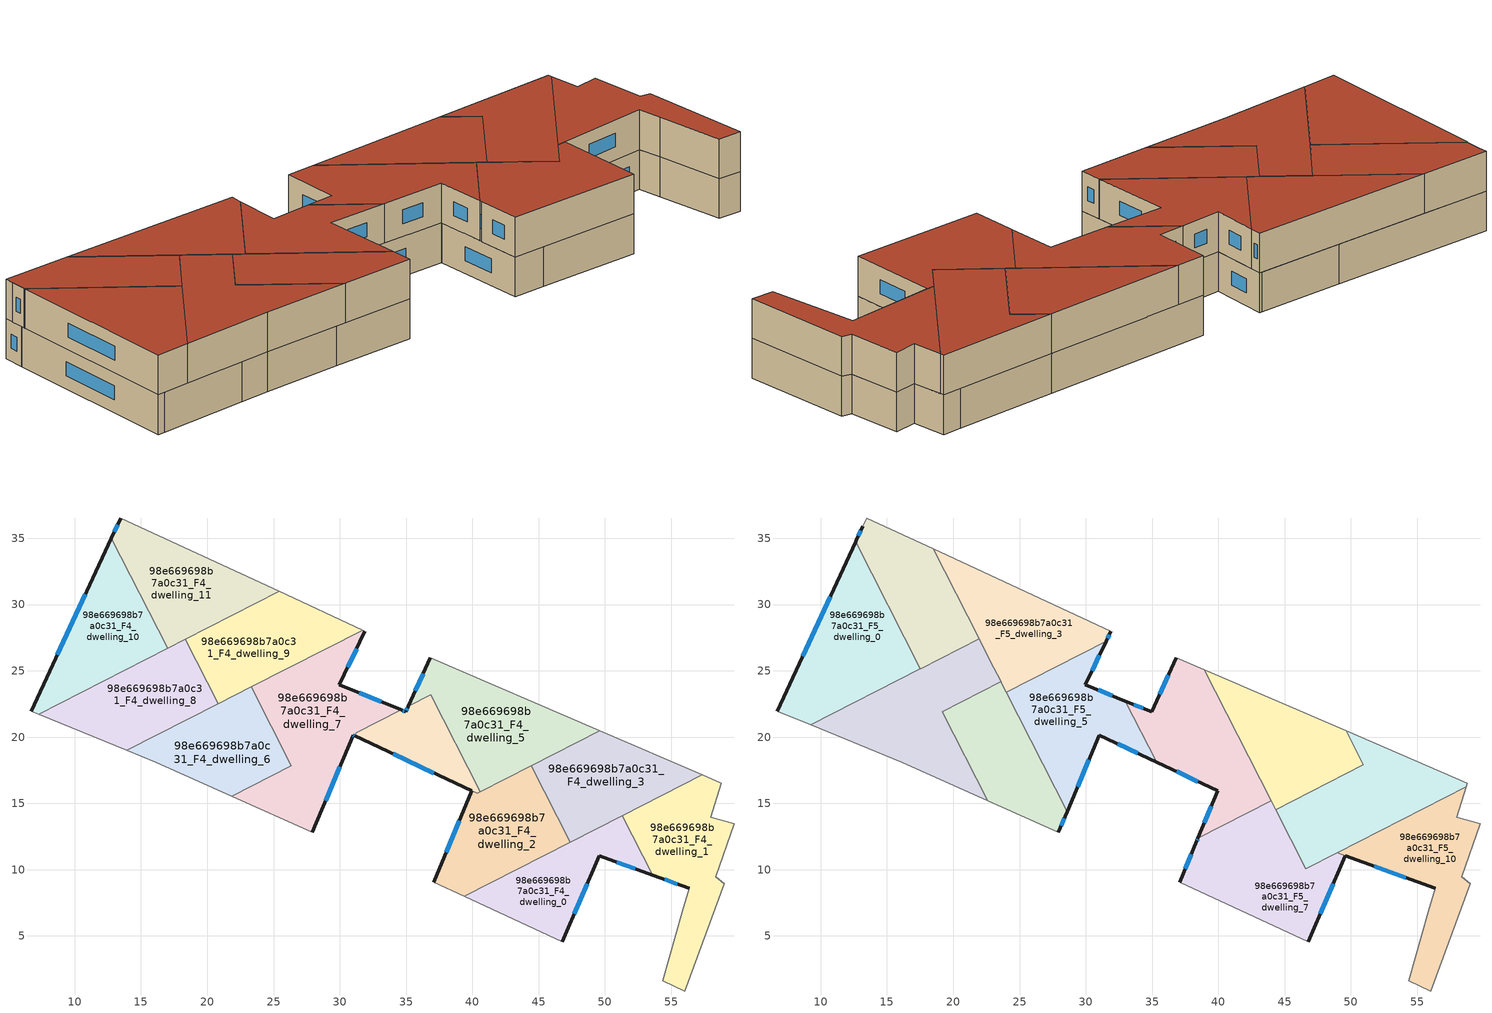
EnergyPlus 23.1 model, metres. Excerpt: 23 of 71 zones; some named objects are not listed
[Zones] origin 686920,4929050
98e669698b7a0c31_F4_dwelling_0
 floor to 98e669698b7a0c31_F3_dwelling_0 (EU_floor_Construction): 51.32,14.07 53.6,9.59 49.56,11.06 46.77,4.58 39.41,7.99 z12
 wall outside (EU_wall_Construction): 46.77,4.58 49.56,11.06 53.6,9.59 z12:15
 wall adiabatic (EU_wall_Construction): 39.41,7.99 46.77,4.58 z12:15
 wall to 98e669698b7a0c31_F4_dwelling_2 (EU_wall_Construction): 47.4,12.06 39.41,7.99 z12:15
 wall to 98e669698b7a0c31_F4_dwelling_1 (EU_wall_Construction): 53.6,9.59 51.32,14.07 z12:15
 wall to 98e669698b7a0c31_F4_dwelling_3 (EU_wall_Construction): 51.32,14.07 47.4,12.06 z12:15
 window (EU_Window_Construction): 50.87,10.58 52.29,10.07 / 47.68,6.69 48.65,8.95 z12.98:14.02
98e669698b7a0c31_F4_dwelling_1
 floor to 98e669698b7a0c31_F3_dwelling_1 (EU_floor_Construction): 58.77,16.54 57.99,13.96 59.74,13.46 58.36,9.46 58.99,8.96 56.01,0.85 54.36,1.64 55.85,6.83 56.35,8.59 53.6,9.59 51.32,14.07 57.35,17.14 z12
 wall outside (EU_wall_Construction): 53.6,9.59 56.35,8.59 z12:15
 wall adiabatic (EU_wall_Construction): 56.35,8.59 55.85,6.83 54.36,1.64 56.01,0.85 58.99,8.96 58.36,9.46 59.74,13.46 57.99,13.96 58.77,16.54 57.35,17.14 z12:15
 wall to 98e669698b7a0c31_F4_dwelling_3 (EU_wall_Construction): 57.35,17.14 51.32,14.07 z12:15
 window (EU_Window_Construction): 54.5,9.26 55.46,8.91 z12.98:14.02
98e669698b7a0c31_F4_dwelling_10
 floor to 98e669698b7a0c31_F3_dwelling_10 (EU_floor_Construction): 12.77,35.01 17.01,26.7 7.28,21.74 6.74,21.96 z12
 wall outside (EU_wall_Construction): 12.77,35.01 6.74,21.96 z12:15
 wall adiabatic (EU_wall_Construction): 6.74,21.96 7.28,21.74 z12:15
 wall to 98e669698b7a0c31_F4_dwelling_11 (EU_wall_Construction): 17.01,26.7 12.77,35.01 z12:15
 wall to 98e669698b7a0c31_F4_dwelling_8 (EU_wall_Construction): 7.28,21.74 17.01,26.7 z12:15
 window (EU_Window_Construction): 10.81,30.76 8.7,26.2 z12.98:14.02
98e669698b7a0c31_F4_dwelling_11
 floor to 98e669698b7a0c31_F3_dwelling_11 (EU_floor_Construction): 25.42,30.99 17.01,26.7 12.77,35.01 13.47,36.53 z12
 wall outside (EU_wall_Construction): 13.47,36.53 12.77,35.01 z12:15
 wall adiabatic (EU_wall_Construction): 25.42,30.99 13.47,36.53 z12:15
 wall to 98e669698b7a0c31_F4_dwelling_9 (EU_wall_Construction): 18.35,27.38 25.42,30.99 z12:15
 wall to 98e669698b7a0c31_F4_dwelling_8 (EU_wall_Construction): 17.01,26.7 18.35,27.38 z12:15
 window (EU_Window_Construction): 13.24,36.03 12.99,35.5 z12.98:14.02
98e669698b7a0c31_F4_dwelling_2
 floor to 98e669698b7a0c31_F3_dwelling_2 (EU_floor_Construction): 44.44,17.85 47.4,12.06 39.41,7.99 37.07,9.07 39.97,15.94 40.35,15.76 z12
 wall outside (EU_wall_Construction): 39.97,15.94 37.07,9.07 z12:15
 wall adiabatic (EU_wall_Construction): 37.07,9.07 39.41,7.99 z12:15
 wall to 98e669698b7a0c31_F4_dwelling_3 (EU_wall_Construction): 47.4,12.06 44.44,17.85 z12:15
 wall to 98e669698b7a0c31_F4_dwelling_4 (EU_wall_Construction): 40.59,15.88 40.35,15.76 39.97,15.94 z12:15
 wall to 98e669698b7a0c31_F4_dwelling_5 (EU_wall_Construction): 44.44,17.85 40.59,15.88 z12:15
 window (EU_Window_Construction): 39.03,13.71 38.01,11.3 z12.98:14.02
98e669698b7a0c31_F4_dwelling_3
 floor to 98e669698b7a0c31_F3_dwelling_3 (EU_floor_Construction): 57.35,17.14 47.4,12.06 44.44,17.85 49.61,20.48 z12
 wall adiabatic (EU_wall_Construction): 57.35,17.14 49.61,20.48 z12:15
 wall to 98e669698b7a0c31_F4_dwelling_5 (EU_wall_Construction): 49.61,20.48 44.45,17.85 z12:15
98e669698b7a0c31_F4_dwelling_4
 floor to 98e669698b7a0c31_F3_dwelling_4 (EU_floor_Construction): 36.86,23.19 40.59,15.88 40.35,15.76 31.15,20.1 31.24,20.33 34.62,22.05 34.96,21.91 35.15,22.32 z12
 wall outside (EU_wall_Construction): 35.15,22.32 34.96,21.91 34.62,22.05 / 31.15,20.1 39.96,15.94 z12:15
 wall to 98e669698b7a0c31_F4_dwelling_7 (EU_wall_Construction): 34.62,22.05 31.24,20.33 31.15,20.1 z12:15
 wall to 98e669698b7a0c31_F4_dwelling_5 (EU_wall_Construction): 40.59,15.88 36.86,23.19 35.15,22.32 z12:15
 window (EU_Window_Construction): 34.85,21.96 34.73,22 / 35.09,22.19 35.02,22.04 / 34.01,18.75 37.1,17.29 z12.98:14.02
98e669698b7a0c31_F4_dwelling_5
 floor to 98e669698b7a0c31_F3_dwelling_5 (EU_floor_Construction): 49.61,20.48 40.59,15.88 36.86,23.19 35.15,22.32 36.83,25.98 z12
 wall outside (EU_wall_Construction): 36.83,25.98 35.15,22.32 z12:15
 wall adiabatic (EU_wall_Construction): 49.61,20.48 36.83,25.98 z12:15
 window (EU_Window_Construction): 36.28,24.79 35.69,23.51 z12.98:14.02
 ceiling adiabatic (EU_roof_Construction): 49.61,20.48 38.94,25.07 43,17.11 z15
98e669698b7a0c31_F4_dwelling_6
 floor to 98e669698b7a0c31_F3_dwelling_6 (EU_floor_Construction): 23.31,23.78 26.35,17.83 21.85,15.54 16.12,18.1 13.93,19 z12
 wall adiabatic (EU_wall_Construction): 13.93,19 16.12,18.1 21.85,15.54 z12:15
 wall to 98e669698b7a0c31_F4_dwelling_7 (EU_wall_Construction): 21.85,15.54 26.35,17.83 23.31,23.78 z12:15
 wall to 98e669698b7a0c31_F4_dwelling_8 (EU_wall_Construction): 20.83,22.52 13.93,19 z12:15
 wall to 98e669698b7a0c31_F4_dwelling_9 (EU_wall_Construction): 23.31,23.78 20.83,22.52 z12:15
98e669698b7a0c31_F4_dwelling_7
 floor to 98e669698b7a0c31_F3_dwelling_7 (EU_floor_Construction): 31.9,27.99 29.97,23.97 34.62,22.05 31.24,20.33 31.15,20.1 31.01,20.16 27.94,12.81 21.85,15.54 26.35,17.83 23.31,23.78 31.72,28.07 z12
 wall outside (EU_wall_Construction): 34.62,22.05 29.97,23.97 31.9,27.99 / 27.94,12.81 31.01,20.16 31.15,20.1 z12:15
 wall adiabatic (EU_wall_Construction): 31.9,27.99 31.72,28.07 / 21.85,15.54 27.94,12.81 z12:15
 wall to 98e669698b7a0c31_F4_dwelling_9 (EU_wall_Construction): 31.72,28.07 23.31,23.78 z12:15
 window (EU_Window_Construction): 30.6,25.28 31.27,26.68 / 33.11,22.67 31.48,23.35 / 31.05,20.14 31.1,20.12 / 28.94,15.2 30.01,17.77 z12.98:14.02
98e669698b7a0c31_F4_dwelling_8
 floor to 98e669698b7a0c31_F3_dwelling_8 (EU_floor_Construction): 18.35,27.38 20.83,22.52 13.93,19 7.28,21.74 z12
 wall adiabatic (EU_wall_Construction): 7.28,21.74 13.93,19 z12:15
 wall to 98e669698b7a0c31_F4_dwelling_9 (EU_wall_Construction): 20.83,22.52 18.35,27.38 z12:15
98e669698b7a0c31_F4_dwelling_9
 floor to 98e669698b7a0c31_F3_dwelling_9 (EU_floor_Construction): 31.72,28.07 20.83,22.52 18.35,27.38 25.42,30.99 z12
 wall adiabatic (EU_wall_Construction): 31.72,28.07 25.42,30.99 z12:15
98e669698b7a0c31_F5_dwelling_0
 floor to 98e669698b7a0c31_F4_dwelling_10 (EU_floor_Construction): 12.77,35.01 12.65,34.73 16.79,26.59 7.28,21.74 6.74,21.96 12.64,34.73 12.69,34.84 z15
 floor to 98e669698b7a0c31_F4_dwelling_8 (EU_floor_Construction): 16.79,26.59 17.53,25.15 9.25,20.93 7.28,21.74 z15
 wall outside (EU_wall_Construction): 13.18,35.9 12.69,34.84 12.64,34.73 6.74,21.96 z15:18
 wall adiabatic (EU_wall_Construction): 6.74,21.96 9.25,20.93 z15:18
 wall to 98e669698b7a0c31_F5_dwelling_1 (EU_wall_Construction): 17.53,25.15 12.65,34.73 13.18,35.9 z15:18
 wall to 98e669698b7a0c31_F5_dwelling_2 (EU_wall_Construction): 9.25,20.93 17.53,25.15 z15:18
 window (EU_Window_Construction): 13.02,35.56 12.85,35.19 / 10.72,30.58 8.66,26.11 z15.98:17.02
 roof outside (EU_roof_Construction): 17.53,25.15 12.65,34.73 13.18,35.9 12.69,34.84 12.64,34.73 6.74,21.96 9.25,20.93 z18
98e669698b7a0c31_F5_dwelling_1
 floor to 98e669698b7a0c31_F4_dwelling_11 (EU_floor_Construction): 18.49,34.21 21.22,28.85 17.01,26.7 12.77,35 13.18,35.91 13.47,36.53 z15
 floor to 98e669698b7a0c31_F4_dwelling_10 (EU_floor_Construction): 12.77,35 17.01,26.7 16.8,26.59 12.65,34.73 z15
 floor to 98e669698b7a0c31_F4_dwelling_8 (EU_floor_Construction): 18.35,27.38 19.08,25.94 17.53,25.15 16.8,26.59 z15
 floor to 98e669698b7a0c31_F4_dwelling_9 (EU_floor_Construction): 21.22,28.85 21.95,27.41 19.08,25.94 18.35,27.38 z15
 wall adiabatic (EU_wall_Construction): 18.49,34.21 13.47,36.53 13.18,35.91 z15:18
 wall to 98e669698b7a0c31_F5_dwelling_3 (EU_wall_Construction): 21.95,27.41 18.49,34.21 z15:18
 wall to 98e669698b7a0c31_F5_dwelling_2 (EU_wall_Construction): 17.53,25.15 21.95,27.41 z15:18
 roof outside (EU_roof_Construction): 21.95,27.41 18.49,34.21 13.47,36.53 13.18,35.91 12.65,34.73 17.53,25.15 z18
98e669698b7a0c31_F5_dwelling_10
 floor to 98e669698b7a0c31_F4_dwelling_1 (EU_floor_Construction): 58.68,16.25 57.99,13.96 59.74,13.46 58.36,9.46 58.99,8.96 56.01,0.85 54.36,1.64 55.85,6.83 56.35,8.59 53.6,9.59 51.96,12.82 z15
 floor to 98e669698b7a0c31_F4_dwelling_0 (EU_floor_Construction): 51.96,12.82 53.6,9.59 48.95,11.28 z15
 wall outside (EU_wall_Construction): 49.56,11.06 56.35,8.59 z15:18
 wall to 98e669698b7a0c31_F5_dwelling_7 (EU_wall_Construction): 48.95,11.28 49.56,11.06 z15:18
 wall adiabatic (EU_wall_Construction): 56.35,8.59 55.85,6.83 54.36,1.64 56.01,0.85 58.99,8.96 58.36,9.46 59.74,13.46 57.99,13.96 58.68,16.25 z15:18
 wall to 98e669698b7a0c31_F5_dwelling_9 (EU_wall_Construction): 58.68,16.25 48.95,11.28 z15:18
 window (EU_Window_Construction): 51.77,10.25 54.14,9.39 z15.98:17.02
 roof outside (EU_roof_Construction): 56.01,0.85 58.99,8.96 58.36,9.46 59.74,13.46 57.99,13.96 58.68,16.25 48.95,11.28 56.35,8.59 55.85,6.83 54.36,1.64 z18
98e669698b7a0c31_F5_dwelling_2
 floor to 98e669698b7a0c31_F4_dwelling_8 (EU_floor_Construction): 19.08,25.94 20.73,22.7 19.18,21.91 19.28,21.73 13.93,19 9.25,20.93 z15
 floor to 98e669698b7a0c31_F4_dwelling_6 (EU_floor_Construction): 19.28,21.73 22.31,15.77 21.85,15.54 16.12,18.1 13.93,19 z15
 floor to 98e669698b7a0c31_F4_dwelling_9 (EU_floor_Construction): 21.95,27.41 23.61,24.17 20.73,22.7 19.08,25.94 z15
 floor to 98e669698b7a0c31_F4_dwelling_7 (EU_floor_Construction): 22.31,15.77 22.61,15.2 21.85,15.54 z15
 wall to 98e669698b7a0c31_F5_dwelling_4 (EU_wall_Construction): 22.61,15.2 19.18,21.91 23.6,24.17 z15:18
 wall adiabatic (EU_wall_Construction): 9.25,20.93 16.12,18.1 22.61,15.2 z15:18
 wall to 98e669698b7a0c31_F5_dwelling_3 (EU_wall_Construction): 23.61,24.17 22.77,25.8 / 22.77,25.81 21.95,27.41 z15:18
 roof outside (EU_roof_Construction): 22.61,15.2 19.18,21.91 23.61,24.17 21.95,27.41 9.25,20.93 16.12,18.1 z18
98e669698b7a0c31_F5_dwelling_3
 floor to 98e669698b7a0c31_F4_dwelling_9 (EU_floor_Construction): 31.72,28.07 23.7,23.98 21.22,28.85 25.42,30.99 z15
 floor to 98e669698b7a0c31_F4_dwelling_11 (EU_floor_Construction): 25.42,30.99 21.22,28.85 18.49,34.21 z15
 floor to 98e669698b7a0c31_F4_dwelling_7 (EU_floor_Construction): 31.9,27.99 31.53,27.22 24.01,23.38 23.7,23.98 31.72,28.07 z15
 wall outside (EU_wall_Construction): 31.53,27.22 31.9,27.99 z15:18
 wall adiabatic (EU_wall_Construction): 31.9,27.99 18.49,34.21 z15:18
 wall to 98e669698b7a0c31_F5_dwelling_5 (EU_wall_Construction): 24.01,23.38 31.53,27.22 z15:18
 wall to 98e669698b7a0c31_F5_dwelling_4 (EU_wall_Construction): 23.6,24.17 24.01,23.38 z15:18
 window (EU_Window_Construction): 31.65,27.47 31.78,27.74 z15.98:17.02
 roof outside (EU_roof_Construction): 31.53,27.22 31.9,27.99 18.49,34.21 24.01,23.38 z18
98e669698b7a0c31_F5_dwelling_4
 floor to 98e669698b7a0c31_F4_dwelling_6 (EU_floor_Construction): 23.31,23.78 26.35,17.83 22.31,15.77 19.28,21.73 z15
 floor to 98e669698b7a0c31_F4_dwelling_8 (EU_floor_Construction): 20.73,22.7 20.83,22.52 19.28,21.73 19.18,21.91 z15
 floor to 98e669698b7a0c31_F4_dwelling_9 (EU_floor_Construction): 23.6,24.17 23.7,23.98 20.83,22.52 20.73,22.7 z15
 floor to 98e669698b7a0c31_F4_dwelling_7 (EU_floor_Construction): 24.01,23.38 28.6,14.39 27.94,12.81 22.61,15.2 22.31,15.77 26.35,17.83 23.31,23.78 23.7,23.98 z15
 wall outside (EU_wall_Construction): 27.94,12.81 28.6,14.38 z15:18
 wall adiabatic (EU_wall_Construction): 22.61,15.2 27.94,12.81 z15:18
 wall to 98e669698b7a0c31_F5_dwelling_5 (EU_wall_Construction): 28.6,14.38 24.01,23.37 z15:18
 window (EU_Window_Construction): 28.15,13.32 28.38,13.87 z15.98:17.02
 roof outside (EU_roof_Construction): 27.94,12.81 28.6,14.38 24.01,23.38 23.6,24.17 19.18,21.91 22.61,15.2 z18
98e669698b7a0c31_F5_dwelling_5
 floor to 98e669698b7a0c31_F4_dwelling_7 (EU_floor_Construction): 31.53,27.22 29.97,23.97 32.99,22.72 33.6,21.53 31.24,20.33 31.15,20.1 31.01,20.16 28.6,14.39 24.01,23.38 z15
 floor to 98e669698b7a0c31_F4_dwelling_4 (EU_floor_Construction): 33.6,21.53 35.34,18.12 31.15,20.1 31.24,20.33 z15
 wall outside (EU_wall_Construction): 32.99,22.72 29.97,23.97 31.53,27.22 / 28.6,14.38 31.01,20.16 35.34,18.12 z15:18
 wall to 98e669698b7a0c31_F5_dwelling_6 (EU_wall_Construction): 35.34,18.12 32.99,22.72 z15:18
 window (EU_Window_Construction): 32.01,23.13 30.95,23.56 / 32.42,19.5 33.93,18.78 / 29.38,16.26 30.23,18.28 / 30.48,25.03 31.02,26.16 z15.98:17.02
 roof outside (EU_roof_Construction): 35.34,18.12 32.99,22.72 29.97,23.97 31.53,27.22 24.01,23.38 28.6,14.38 31.01,20.16 z18
98e669698b7a0c31_F5_dwelling_6
 floor to 98e669698b7a0c31_F4_dwelling_2 (EU_floor_Construction): 43,17.11 43.98,15.18 38.46,12.36 39.97,15.94 40.35,15.76 z15
 floor to 98e669698b7a0c31_F4_dwelling_5 (EU_floor_Construction): 38.94,25.07 43,17.11 40.59,15.88 36.86,23.19 35.15,22.32 36.83,25.98 z15
 floor to 98e669698b7a0c31_F4_dwelling_4 (EU_floor_Construction): 36.86,23.19 40.59,15.88 40.35,15.76 35.34,18.12 33.6,21.53 34.62,22.05 34.96,21.91 35.15,22.32 z15
 floor to 98e669698b7a0c31_F4_dwelling_7 (EU_floor_Construction): 34.62,22.05 33.6,21.53 32.99,22.72 z15
 wall outside (EU_wall_Construction): 36.83,25.98 34.96,21.91 32.99,22.72 / 35.34,18.12 39.97,15.94 38.46,12.36 z15:18
 wall adiabatic (EU_wall_Construction): 38.94,25.07 36.83,25.98 z15:18
 wall to 98e669698b7a0c31_F5_dwelling_7 (EU_wall_Construction): 38.46,12.36 43.98,15.18 z15:18
 wall to 98e669698b7a0c31_F5_dwelling_8 (EU_wall_Construction): 43.98,15.18 38.94,25.07 z15:18
 window (EU_Window_Construction): 34.32,22.17 33.63,22.46 / 36.22,24.66 35.57,23.23 / 39.48,14.78 38.95,13.53 / 36.84,17.41 38.46,16.65 z15.98:17.02
 roof outside (EU_roof_Construction): 43.98,15.18 38.94,25.07 36.83,25.98 34.96,21.91 32.99,22.72 35.34,18.12 39.97,15.94 38.46,12.36 z18
98e669698b7a0c31_F5_dwelling_7
 floor to 98e669698b7a0c31_F4_dwelling_0 (EU_floor_Construction): 49.56,11.06 46.77,4.58 39.41,7.99 45.95,11.33 46.59,10.08 48.95,11.28 z15
 floor to 98e669698b7a0c31_F4_dwelling_2 (EU_floor_Construction): 43.98,15.18 45.95,11.33 39.41,7.99 37.07,9.07 38.46,12.36 z15
 wall outside (EU_wall_Construction): 46.77,4.58 49.56,11.06 / 38.46,12.36 38.38,12.17 37.07,9.07 z15:18
 wall adiabatic (EU_wall_Construction): 37.07,9.07 46.77,4.58 z15:18
 wall to 98e669698b7a0c31_F5_dwelling_9 (EU_wall_Construction): 48.95,11.28 46.59,10.08 44.32,14.52 z15:18
 wall to 98e669698b7a0c31_F5_dwelling_8 (EU_wall_Construction): 44.32,14.53 43.98,15.18 z15:18
 window (EU_Window_Construction): 47.68,6.69 48.65,8.95 / 37.95,11.16 37.49,10.08 / 38.43,12.3 38.4,12.23 z15.98:17.02
 roof outside (EU_roof_Construction): 46.77,4.58 49.56,11.06 48.95,11.28 46.59,10.08 43.98,15.18 38.46,12.36 38.38,12.17 37.07,9.07 z18
98e669698b7a0c31_F5_dwelling_8
 floor to 98e669698b7a0c31_F4_dwelling_3 (EU_floor_Construction): 49.63,20.47 50.94,17.9 45.76,15.26 44.44,17.85 49.61,20.48 z15
 floor to 98e669698b7a0c31_F4_dwelling_2 (EU_floor_Construction): 44.44,17.85 45.76,15.26 44.32,14.53 43,17.11 z15
 floor adiabatic (EU_floor_Construction): 49.61,20.48 43,17.11 38.94,25.07 z15
 wall adiabatic (EU_wall_Construction): 49.63,20.47 38.94,25.07 z15:18
 wall to 98e669698b7a0c31_F5_dwelling_9 (EU_wall_Construction): 44.32,14.53 50.94,17.9 49.63,20.47 z15:18
 roof outside (EU_roof_Construction): 50.94,17.9 49.63,20.47 38.94,25.07 44.32,14.53 z18
98e669698b7a0c31_F5_dwelling_9
 floor to 98e669698b7a0c31_F4_dwelling_3 (EU_floor_Construction): 57.35,17.14 47.4,12.06 45.76,15.26 50.94,17.9 49.63,20.47 z15
 floor to 98e669698b7a0c31_F4_dwelling_0 (EU_floor_Construction): 51.32,14.07 51.96,12.82 46.59,10.08 45.95,11.33 z15
 floor to 98e669698b7a0c31_F4_dwelling_1 (EU_floor_Construction): 58.77,16.54 58.68,16.25 51.96,12.82 51.32,14.07 57.35,17.14 z15
 floor to 98e669698b7a0c31_F4_dwelling_2 (EU_floor_Construction): 45.76,15.26 47.4,12.06 45.95,11.33 44.32,14.53 z15
 wall adiabatic (EU_wall_Construction): 58.68,16.25 58.77,16.54 49.63,20.47 z15:18
 roof outside (EU_roof_Construction): 58.68,16.25 58.77,16.54 49.63,20.47 50.94,17.9 44.32,14.53 46.59,10.08 z18
[Building]
EU S2 Campaign: North Axis=0; Terrain=City; Solar Distribution=FullExterior
[Site:Location]
Bologna: Latitude=44.5; Longitude=11.25; Time Zone=1; Elevation=37
[SizingPeriod:WeatherFileDays]
AnnualSizingPeriod: Begin Month=1; Begin Day of Month=1; End Month=12; End Day of Month=31; Day of Week for Start Day=Monday; Use Weather File Daylight Saving Period=No; Use Weather File Rain and Snow Indicators=No
[MATERIAL]
EU_InternalMass_Material: Roughness=MediumRough; Thickness=0.1; Conductivity=1; Density=1800; Specific Heat=900; Thermal Absorptance=0.9; Solar Absorptance=0.7; Visible Absorptance=0.7
[MATERIAL:NOMASS] Roughness=MediumRough; Thermal Absorptance=0.9; Solar Absorptance=0.7; Visible Absorptance=0.7
Name | Thermal Resistance
EU_wall_NoMass | 0.905828
EU_roof_NoMass | 0.37593
EU_floor_NoMass | 0.67114
[WINDOWMATERIAL:SIMPLEGLAZINGSYSTEM]
EU_Window_SimpleGlazing: UFactor=4.52486; Solar Heat Gain Coefficient=0.85; Visible Transmittance=0.85
[CONSTRUCTION]
EU_wall_Construction: EU_wall_NoMass
EU_roof_Construction: EU_roof_NoMass
EU_floor_Construction: EU_floor_NoMass
EU_Window_Construction: EU_Window_SimpleGlazing
EU_InternalMass_Construction: EU_InternalMass_Material
[ZONE] Type=1; Multiplier=1; Ceiling Height=autocalculate; Floor Area=autocalculate; Part of Total Floor Area=Yes
Name | Volume
98e669698b7a0c31_F4_dwelling_0 | 145.636
98e669698b7a0c31_F5_dwelling_0 | 207.289
98e669698b7a0c31_F4_dwelling_1; 98e669698b7a0c31_F4_dwelling_5 | 184.886
98e669698b7a0c31_F5_dwelling_1 | 153.209
98e669698b7a0c31_F4_dwelling_10 | 165.297
98e669698b7a0c31_F5_dwelling_10 | 172.392
98e669698b7a0c31_F4_dwelling_11 | 165.284
98e669698b7a0c31_F4_dwelling_2 | 165.615
98e669698b7a0c31_F5_dwelling_2 | 207.594
98e669698b7a0c31_F4_dwelling_3 | 165.294
98e669698b7a0c31_F5_dwelling_3 | 172.917
98e669698b7a0c31_F4_dwelling_4 | 84.5896
98e669698b7a0c31_F5_dwelling_4 | 152.973
98e669698b7a0c31_F5_dwelling_5 | 172.924
98e669698b7a0c31_F4_dwelling_6 | 155.478
98e669698b7a0c31_F5_dwelling_6 | 187.697
98e669698b7a0c31_F4_dwelling_7 | 235.844
98e669698b7a0c31_F5_dwelling_7 | 203.673
98e669698b7a0c31_F4_dwelling_8 | 165.25
98e669698b7a0c31_F5_dwelling_8 | 164.139
98e669698b7a0c31_F4_dwelling_9 | 165.281
98e669698b7a0c31_F5_dwelling_9 | 188.38
[INTERNALMASS] Construction=EU_InternalMass_Construction
Name | Zone or ZoneList | Surface Area
98e669698b7a0c31_F4_dwelling_0_EU_InternalMass | 98e669698b7a0c31_F4_dwelling_0 | 48.5453
98e669698b7a0c31_F4_dwelling_1_EU_InternalMass | 98e669698b7a0c31_F4_dwelling_1 | 61.6272
98e669698b7a0c31_F4_dwelling_2_EU_InternalMass | 98e669698b7a0c31_F4_dwelling_2 | 55.2057
98e669698b7a0c31_F4_dwelling_3_EU_InternalMass | 98e669698b7a0c31_F4_dwelling_3 | 55.0979
98e669698b7a0c31_F4_dwelling_4_EU_InternalMass | 98e669698b7a0c31_F4_dwelling_4 | 28.1937
98e669698b7a0c31_F4_dwelling_5_EU_InternalMass | 98e669698b7a0c31_F4_dwelling_5 | 61.6265
98e669698b7a0c31_F4_dwelling_6_EU_InternalMass | 98e669698b7a0c31_F4_dwelling_6 | 51.8256
98e669698b7a0c31_F4_dwelling_7_EU_InternalMass | 98e669698b7a0c31_F4_dwelling_7 | 78.6122
98e669698b7a0c31_F4_dwelling_8_EU_InternalMass | 98e669698b7a0c31_F4_dwelling_8 | 55.0831
98e669698b7a0c31_F4_dwelling_9_EU_InternalMass | 98e669698b7a0c31_F4_dwelling_9 | 55.0935
98e669698b7a0c31_F4_dwelling_10_EU_InternalMass | 98e669698b7a0c31_F4_dwelling_10 | 55.099
98e669698b7a0c31_F4_dwelling_11_EU_InternalMass | 98e669698b7a0c31_F4_dwelling_11 | 55.0948
98e669698b7a0c31_F5_dwelling_0_EU_InternalMass | 98e669698b7a0c31_F5_dwelling_0 | 69.1245
98e669698b7a0c31_F5_dwelling_1_EU_InternalMass | 98e669698b7a0c31_F5_dwelling_1 | 51.0694
98e669698b7a0c31_F5_dwelling_2_EU_InternalMass | 98e669698b7a0c31_F5_dwelling_2 | 69.1994
98e669698b7a0c31_F5_dwelling_3_EU_InternalMass | 98e669698b7a0c31_F5_dwelling_3 | 57.6359
98e669698b7a0c31_F5_dwelling_4_EU_InternalMass | 98e669698b7a0c31_F5_dwelling_4 | 50.9907
98e669698b7a0c31_F5_dwelling_5_EU_InternalMass | 98e669698b7a0c31_F5_dwelling_5 | 57.6433
98e669698b7a0c31_F5_dwelling_6_EU_InternalMass | 98e669698b7a0c31_F5_dwelling_6 | 62.5661
98e669698b7a0c31_F5_dwelling_7_EU_InternalMass | 98e669698b7a0c31_F5_dwelling_7 | 67.8894
98e669698b7a0c31_F5_dwelling_8_EU_InternalMass | 98e669698b7a0c31_F5_dwelling_8 | 54.7139
98e669698b7a0c31_F5_dwelling_9_EU_InternalMass | 98e669698b7a0c31_F5_dwelling_9 | 62.7934
98e669698b7a0c31_F5_dwelling_10_EU_InternalMass | 98e669698b7a0c31_F5_dwelling_10 | 57.4672
[OTHEREQUIPMENT] Fuel Type=Electricity; Design Level Calculation Method=Watts/Area; Power per Zone Floor Area=1; Fraction Latent=0; Fraction Radiant=0; Fraction Lost=0; Carbon Dioxide Generation Rate=0; EndUse Subcategory=EU_Step8_InternalGains
Name | Zone or ZoneList or Space or SpaceList | Schedule
EU_Step8_InternalGain_98e669698b7a0c31_F4_dwelling_0_f000 | 98e669698b7a0c31_F4_dwelling_0 | EU_Step8_GainSchedule_98e669698b7a0c31_F4_dwelling_0_f000
EU_Step8_InternalGain_98e669698b7a0c31_F4_dwelling_1_f000 | 98e669698b7a0c31_F4_dwelling_1 | EU_Step8_GainSchedule_98e669698b7a0c31_F4_dwelling_1_f000
EU_Step8_InternalGain_98e669698b7a0c31_F4_dwelling_2_f000 | 98e669698b7a0c31_F4_dwelling_2 | EU_Step8_GainSchedule_98e669698b7a0c31_F4_dwelling_2_f000
EU_Step8_InternalGain_98e669698b7a0c31_F4_dwelling_3_f000 | 98e669698b7a0c31_F4_dwelling_3 | EU_Step8_GainSchedule_98e669698b7a0c31_F4_dwelling_3_f000
EU_Step8_InternalGain_98e669698b7a0c31_F4_dwelling_4_f000 | 98e669698b7a0c31_F4_dwelling_4 | EU_Step8_GainSchedule_98e669698b7a0c31_F4_dwelling_4_f000
EU_Step8_InternalGain_98e669698b7a0c31_F4_dwelling_5_f000 | 98e669698b7a0c31_F4_dwelling_5 | EU_Step8_GainSchedule_98e669698b7a0c31_F4_dwelling_5_f000
EU_Step8_InternalGain_98e669698b7a0c31_F4_dwelling_6_f000 | 98e669698b7a0c31_F4_dwelling_6 | EU_Step8_GainSchedule_98e669698b7a0c31_F4_dwelling_6_f000
EU_Step8_InternalGain_98e669698b7a0c31_F4_dwelling_7_f000 | 98e669698b7a0c31_F4_dwelling_7 | EU_Step8_GainSchedule_98e669698b7a0c31_F4_dwelling_7_f000
EU_Step8_InternalGain_98e669698b7a0c31_F4_dwelling_8_f000 | 98e669698b7a0c31_F4_dwelling_8 | EU_Step8_GainSchedule_98e669698b7a0c31_F4_dwelling_8_f000
EU_Step8_InternalGain_98e669698b7a0c31_F4_dwelling_9_f000 | 98e669698b7a0c31_F4_dwelling_9 | EU_Step8_GainSchedule_98e669698b7a0c31_F4_dwelling_9_f000
EU_Step8_InternalGain_98e669698b7a0c31_F4_dwelling_10_f000 | 98e669698b7a0c31_F4_dwelling_10 | EU_Step8_GainSchedule_98e669698b7a0c31_F4_dwelling_10_f000
EU_Step8_InternalGain_98e669698b7a0c31_F4_dwelling_11_f000 | 98e669698b7a0c31_F4_dwelling_11 | EU_Step8_GainSchedule_98e669698b7a0c31_F4_dwelling_11_f000
EU_Step8_InternalGain_98e669698b7a0c31_F5_dwelling_0_f000 | 98e669698b7a0c31_F5_dwelling_0 | EU_Step8_GainSchedule_98e669698b7a0c31_F5_dwelling_0_f000
EU_Step8_InternalGain_98e669698b7a0c31_F5_dwelling_1_f000 | 98e669698b7a0c31_F5_dwelling_1 | EU_Step8_GainSchedule_98e669698b7a0c31_F5_dwelling_1_f000
EU_Step8_InternalGain_98e669698b7a0c31_F5_dwelling_2_f000 | 98e669698b7a0c31_F5_dwelling_2 | EU_Step8_GainSchedule_98e669698b7a0c31_F5_dwelling_2_f000
EU_Step8_InternalGain_98e669698b7a0c31_F5_dwelling_3_f000 | 98e669698b7a0c31_F5_dwelling_3 | EU_Step8_GainSchedule_98e669698b7a0c31_F5_dwelling_3_f000
EU_Step8_InternalGain_98e669698b7a0c31_F5_dwelling_4_f000 | 98e669698b7a0c31_F5_dwelling_4 | EU_Step8_GainSchedule_98e669698b7a0c31_F5_dwelling_4_f000
EU_Step8_InternalGain_98e669698b7a0c31_F5_dwelling_5_f000 | 98e669698b7a0c31_F5_dwelling_5 | EU_Step8_GainSchedule_98e669698b7a0c31_F5_dwelling_5_f000
EU_Step8_InternalGain_98e669698b7a0c31_F5_dwelling_6_f000 | 98e669698b7a0c31_F5_dwelling_6 | EU_Step8_GainSchedule_98e669698b7a0c31_F5_dwelling_6_f000
EU_Step8_InternalGain_98e669698b7a0c31_F5_dwelling_7_f000 | 98e669698b7a0c31_F5_dwelling_7 | EU_Step8_GainSchedule_98e669698b7a0c31_F5_dwelling_7_f000
EU_Step8_InternalGain_98e669698b7a0c31_F5_dwelling_8_f000 | 98e669698b7a0c31_F5_dwelling_8 | EU_Step8_GainSchedule_98e669698b7a0c31_F5_dwelling_8_f000
EU_Step8_InternalGain_98e669698b7a0c31_F5_dwelling_9_f000 | 98e669698b7a0c31_F5_dwelling_9 | EU_Step8_GainSchedule_98e669698b7a0c31_F5_dwelling_9_f000
EU_Step8_InternalGain_98e669698b7a0c31_F5_dwelling_10_f000 | 98e669698b7a0c31_F5_dwelling_10 | EU_Step8_GainSchedule_98e669698b7a0c31_F5_dwelling_10_f000
[ZONEVENTILATION:DESIGNFLOWRATE] Schedule=EU_AlwaysOn; Design Flow Rate Calculation Method=AirChanges/Hour; Air Changes per Hour=0.73129; Ventilation Type=Natural; Fan Pressure Rise=0; Fan Total Efficiency=1; Constant Term Coefficient=1; Temperature Term Coefficient=0; Velocity Term Coefficient=0; Velocity Squared Term Coefficient=0; Minimum Indoor Temperature=-100; Maximum Indoor Temperature=100; Delta Temperature=-100; Minimum Outdoor Temperature=-100; Maximum Outdoor Temperature=100; Maximum Wind Speed=40
Name | Zone or ZoneList or Space or SpaceList
EU_ConstantAir_98e669698b7a0c31_F4_dwelling_0 | 98e669698b7a0c31_F4_dwelling_0
EU_ConstantAir_98e669698b7a0c31_F4_dwelling_1 | 98e669698b7a0c31_F4_dwelling_1
EU_ConstantAir_98e669698b7a0c31_F4_dwelling_2 | 98e669698b7a0c31_F4_dwelling_2
EU_ConstantAir_98e669698b7a0c31_F4_dwelling_3 | 98e669698b7a0c31_F4_dwelling_3
EU_ConstantAir_98e669698b7a0c31_F4_dwelling_4 | 98e669698b7a0c31_F4_dwelling_4
EU_ConstantAir_98e669698b7a0c31_F4_dwelling_5 | 98e669698b7a0c31_F4_dwelling_5
EU_ConstantAir_98e669698b7a0c31_F4_dwelling_6 | 98e669698b7a0c31_F4_dwelling_6
EU_ConstantAir_98e669698b7a0c31_F4_dwelling_7 | 98e669698b7a0c31_F4_dwelling_7
EU_ConstantAir_98e669698b7a0c31_F4_dwelling_8 | 98e669698b7a0c31_F4_dwelling_8
EU_ConstantAir_98e669698b7a0c31_F4_dwelling_9 | 98e669698b7a0c31_F4_dwelling_9
EU_ConstantAir_98e669698b7a0c31_F4_dwelling_10 | 98e669698b7a0c31_F4_dwelling_10
EU_ConstantAir_98e669698b7a0c31_F4_dwelling_11 | 98e669698b7a0c31_F4_dwelling_11
EU_ConstantAir_98e669698b7a0c31_F5_dwelling_0 | 98e669698b7a0c31_F5_dwelling_0
EU_ConstantAir_98e669698b7a0c31_F5_dwelling_1 | 98e669698b7a0c31_F5_dwelling_1
EU_ConstantAir_98e669698b7a0c31_F5_dwelling_2 | 98e669698b7a0c31_F5_dwelling_2
EU_ConstantAir_98e669698b7a0c31_F5_dwelling_3 | 98e669698b7a0c31_F5_dwelling_3
EU_ConstantAir_98e669698b7a0c31_F5_dwelling_4 | 98e669698b7a0c31_F5_dwelling_4
EU_ConstantAir_98e669698b7a0c31_F5_dwelling_5 | 98e669698b7a0c31_F5_dwelling_5
EU_ConstantAir_98e669698b7a0c31_F5_dwelling_6 | 98e669698b7a0c31_F5_dwelling_6
EU_ConstantAir_98e669698b7a0c31_F5_dwelling_7 | 98e669698b7a0c31_F5_dwelling_7
EU_ConstantAir_98e669698b7a0c31_F5_dwelling_8 | 98e669698b7a0c31_F5_dwelling_8
EU_ConstantAir_98e669698b7a0c31_F5_dwelling_9 | 98e669698b7a0c31_F5_dwelling_9
EU_ConstantAir_98e669698b7a0c31_F5_dwelling_10 | 98e669698b7a0c31_F5_dwelling_10
[HVACTEMPLATE:ZONE:IDEALLOADSAIRSYSTEM] System Availability Schedule=EU_AlwaysOn; Maximum Heating Supply Air Temperature=50; Minimum Cooling Supply Air Temperature=13; Maximum Heating Supply Air Humidity Ratio=0.0156; Minimum Cooling Supply Air Humidity Ratio=0.0077; Heating Limit=NoLimit; Cooling Limit=NoLimit; Heating Availability Schedule=EU_AlwaysOn; Cooling Availability Schedule=EU_CoolingOff; Dehumidification Control Type=ConstantSensibleHeatRatio; Cooling Sensible Heat Ratio=0.7; Dehumidification Setpoint=60; Humidification Control Type=None; Humidification Setpoint=30; Outdoor Air Method=None; Outdoor Air Flow Rate per Person=0.00944; Outdoor Air Flow Rate per Zone Floor Area=0; Outdoor Air Flow Rate per Zone=0; Demand Controlled Ventilation Type=None; Outdoor Air Economizer Type=NoEconomizer; Heat Recovery Type=None; Sensible Heat Recovery Effectiveness=0.7; Latent Heat Recovery Effectiveness=0.65
Name | Template Thermostat
98e669698b7a0c31_F4_dwelling_0 | EU_HeatOnly_98e669698b7a0c31_F4_dwelling_0
98e669698b7a0c31_F4_dwelling_1 | EU_HeatOnly_98e669698b7a0c31_F4_dwelling_1
98e669698b7a0c31_F4_dwelling_2 | EU_HeatOnly_98e669698b7a0c31_F4_dwelling_2
98e669698b7a0c31_F4_dwelling_3 | EU_HeatOnly_98e669698b7a0c31_F4_dwelling_3
98e669698b7a0c31_F4_dwelling_4 | EU_HeatOnly_98e669698b7a0c31_F4_dwelling_4
98e669698b7a0c31_F4_dwelling_5 | EU_HeatOnly_98e669698b7a0c31_F4_dwelling_5
98e669698b7a0c31_F4_dwelling_6 | EU_HeatOnly_98e669698b7a0c31_F4_dwelling_6
98e669698b7a0c31_F4_dwelling_7 | EU_HeatOnly_98e669698b7a0c31_F4_dwelling_7
98e669698b7a0c31_F4_dwelling_8 | EU_HeatOnly_98e669698b7a0c31_F4_dwelling_8
98e669698b7a0c31_F4_dwelling_9 | EU_HeatOnly_98e669698b7a0c31_F4_dwelling_9
98e669698b7a0c31_F4_dwelling_10 | EU_HeatOnly_98e669698b7a0c31_F4_dwelling_10
98e669698b7a0c31_F4_dwelling_11 | EU_HeatOnly_98e669698b7a0c31_F4_dwelling_11
98e669698b7a0c31_F5_dwelling_0 | EU_HeatOnly_98e669698b7a0c31_F5_dwelling_0
98e669698b7a0c31_F5_dwelling_1 | EU_HeatOnly_98e669698b7a0c31_F5_dwelling_1
98e669698b7a0c31_F5_dwelling_2 | EU_HeatOnly_98e669698b7a0c31_F5_dwelling_2
98e669698b7a0c31_F5_dwelling_3 | EU_HeatOnly_98e669698b7a0c31_F5_dwelling_3
98e669698b7a0c31_F5_dwelling_4 | EU_HeatOnly_98e669698b7a0c31_F5_dwelling_4
98e669698b7a0c31_F5_dwelling_5 | EU_HeatOnly_98e669698b7a0c31_F5_dwelling_5
98e669698b7a0c31_F5_dwelling_6 | EU_HeatOnly_98e669698b7a0c31_F5_dwelling_6
98e669698b7a0c31_F5_dwelling_7 | EU_HeatOnly_98e669698b7a0c31_F5_dwelling_7
98e669698b7a0c31_F5_dwelling_8 | EU_HeatOnly_98e669698b7a0c31_F5_dwelling_8
98e669698b7a0c31_F5_dwelling_9 | EU_HeatOnly_98e669698b7a0c31_F5_dwelling_9
98e669698b7a0c31_F5_dwelling_10 | EU_HeatOnly_98e669698b7a0c31_F5_dwelling_10
[SIZING:ZONE] Zone Cooling Design Supply Air Temperature Input Method=SupplyAirTemperature; Zone Cooling Design Supply Air Temperature=13; Zone Heating Design Supply Air Temperature Input Method=SupplyAirTemperature; Zone Heating Design Supply Air Temperature=50; Zone Cooling Design Supply Air Humidity Ratio=0.008; Zone Heating Design Supply Air Humidity Ratio=0.008; Cooling Design Air Flow Method=DesignDay; Cooling Design Air Flow Rate=0; Cooling Minimum Air Flow per Zone Floor Area=0.000762; Cooling Minimum Air Flow=0; Cooling Minimum Air Flow Fraction=0.2; Heating Design Air Flow Method=DesignDay; Heating Design Air Flow Rate=0; Heating Maximum Air Flow per Zone Floor Area=0.002032; Heating Maximum Air Flow=0.141576; Heating Maximum Air Flow Fraction=0.3; Account for Dedicated Outdoor Air System=No; Dedicated Outdoor Air System Control Strategy=NeutralSupplyAir; Dedicated Outdoor Air Low Setpoint Temperature for Design=autosize; Dedicated Outdoor Air High Setpoint Temperature for Design=autosize; Zone Load Sizing Method=Sensible Load Only No Latent Load; Zone Latent Cooling Design Supply Air Humidity Ratio Input Method=HumidityRatioDifference; Zone Cooling Design Supply Air Humidity Ratio Difference=0.005; Zone Latent Heating Design Supply Air Humidity Ratio Input Method=HumidityRatioDifference; Zone Humidification Design Supply Air Humidity Ratio Difference=0.005
98e669698b7a0c31_F4_dwelling_0; 98e669698b7a0c31_F4_dwelling_1; 98e669698b7a0c31_F4_dwelling_2; 98e669698b7a0c31_F4_dwelling_3; 98e669698b7a0c31_F4_dwelling_4; 98e669698b7a0c31_F4_dwelling_5; 98e669698b7a0c31_F4_dwelling_6; 98e669698b7a0c31_F4_dwelling_7; 98e669698b7a0c31_F4_dwelling_8; 98e669698b7a0c31_F4_dwelling_9; 98e669698b7a0c31_F4_dwelling_10; 98e669698b7a0c31_F4_dwelling_11; 98e669698b7a0c31_F5_dwelling_0; 98e669698b7a0c31_F5_dwelling_1; 98e669698b7a0c31_F5_dwelling_2; 98e669698b7a0c31_F5_dwelling_3; 98e669698b7a0c31_F5_dwelling_4; 98e669698b7a0c31_F5_dwelling_5; 98e669698b7a0c31_F5_dwelling_6; 98e669698b7a0c31_F5_dwelling_7; 98e669698b7a0c31_F5_dwelling_8; 98e669698b7a0c31_F5_dwelling_9; 98e669698b7a0c31_F5_dwelling_10
[SCHEDULE:CONSTANT]
Name | Hourly Value
EU_AlwaysOn | 1
EU_CoolingOff | 0
[SCHEDULE:FILE] Column Number=1; Rows to Skip at Top=0; Number of Hours of Data=8760; Column Separator=Comma; Interpolate to Timestep=No; Minutes per Item=60; Adjust Schedule for Daylight Savings=Yes
Name | File
EU_Step8_GainSchedule_98e669698b7a0c31_F4_dwelling_0_f000 | ../../schedules/98e669698b7a0c31/98e669698b7a0c31_F4_dwelling_0_f000_gain.csv
EU_Step8_GainSchedule_98e669698b7a0c31_F4_dwelling_1_f000 | ../../schedules/98e669698b7a0c31/98e669698b7a0c31_F4_dwelling_1_f000_gain.csv
EU_Step8_GainSchedule_98e669698b7a0c31_F4_dwelling_2_f000 | ../../schedules/98e669698b7a0c31/98e669698b7a0c31_F4_dwelling_2_f000_gain.csv
EU_Step8_GainSchedule_98e669698b7a0c31_F4_dwelling_3_f000 | ../../schedules/98e669698b7a0c31/98e669698b7a0c31_F4_dwelling_3_f000_gain.csv
EU_Step8_GainSchedule_98e669698b7a0c31_F4_dwelling_4_f000 | ../../schedules/98e669698b7a0c31/98e669698b7a0c31_F4_dwelling_4_f000_gain.csv
EU_Step8_GainSchedule_98e669698b7a0c31_F4_dwelling_5_f000 | ../../schedules/98e669698b7a0c31/98e669698b7a0c31_F4_dwelling_5_f000_gain.csv
EU_Step8_GainSchedule_98e669698b7a0c31_F4_dwelling_6_f000 | ../../schedules/98e669698b7a0c31/98e669698b7a0c31_F4_dwelling_6_f000_gain.csv
EU_Step8_GainSchedule_98e669698b7a0c31_F4_dwelling_7_f000 | ../../schedules/98e669698b7a0c31/98e669698b7a0c31_F4_dwelling_7_f000_gain.csv
EU_Step8_GainSchedule_98e669698b7a0c31_F4_dwelling_8_f000 | ../../schedules/98e669698b7a0c31/98e669698b7a0c31_F4_dwelling_8_f000_gain.csv
EU_Step8_GainSchedule_98e669698b7a0c31_F4_dwelling_9_f000 | ../../schedules/98e669698b7a0c31/98e669698b7a0c31_F4_dwelling_9_f000_gain.csv
EU_Step8_GainSchedule_98e669698b7a0c31_F4_dwelling_10_f000 | ../../schedules/98e669698b7a0c31/98e669698b7a0c31_F4_dwelling_10_f000_gain.csv
EU_Step8_GainSchedule_98e669698b7a0c31_F4_dwelling_11_f000 | ../../schedules/98e669698b7a0c31/98e669698b7a0c31_F4_dwelling_11_f000_gain.csv
EU_Step8_GainSchedule_98e669698b7a0c31_F5_dwelling_0_f000 | ../../schedules/98e669698b7a0c31/98e669698b7a0c31_F5_dwelling_0_f000_gain.csv
EU_Step8_GainSchedule_98e669698b7a0c31_F5_dwelling_1_f000 | ../../schedules/98e669698b7a0c31/98e669698b7a0c31_F5_dwelling_1_f000_gain.csv
EU_Step8_GainSchedule_98e669698b7a0c31_F5_dwelling_2_f000 | ../../schedules/98e669698b7a0c31/98e669698b7a0c31_F5_dwelling_2_f000_gain.csv
EU_Step8_GainSchedule_98e669698b7a0c31_F5_dwelling_3_f000 | ../../schedules/98e669698b7a0c31/98e669698b7a0c31_F5_dwelling_3_f000_gain.csv
EU_Step8_GainSchedule_98e669698b7a0c31_F5_dwelling_4_f000 | ../../schedules/98e669698b7a0c31/98e669698b7a0c31_F5_dwelling_4_f000_gain.csv
EU_Step8_GainSchedule_98e669698b7a0c31_F5_dwelling_5_f000 | ../../schedules/98e669698b7a0c31/98e669698b7a0c31_F5_dwelling_5_f000_gain.csv
EU_Step8_GainSchedule_98e669698b7a0c31_F5_dwelling_6_f000 | ../../schedules/98e669698b7a0c31/98e669698b7a0c31_F5_dwelling_6_f000_gain.csv
EU_Step8_GainSchedule_98e669698b7a0c31_F5_dwelling_7_f000 | ../../schedules/98e669698b7a0c31/98e669698b7a0c31_F5_dwelling_7_f000_gain.csv
EU_Step8_GainSchedule_98e669698b7a0c31_F5_dwelling_8_f000 | ../../schedules/98e669698b7a0c31/98e669698b7a0c31_F5_dwelling_8_f000_gain.csv
EU_Step8_GainSchedule_98e669698b7a0c31_F5_dwelling_9_f000 | ../../schedules/98e669698b7a0c31/98e669698b7a0c31_F5_dwelling_9_f000_gain.csv
EU_Step8_GainSchedule_98e669698b7a0c31_F5_dwelling_10_f000 | ../../schedules/98e669698b7a0c31/98e669698b7a0c31_F5_dwelling_10_f000_gain.csv
